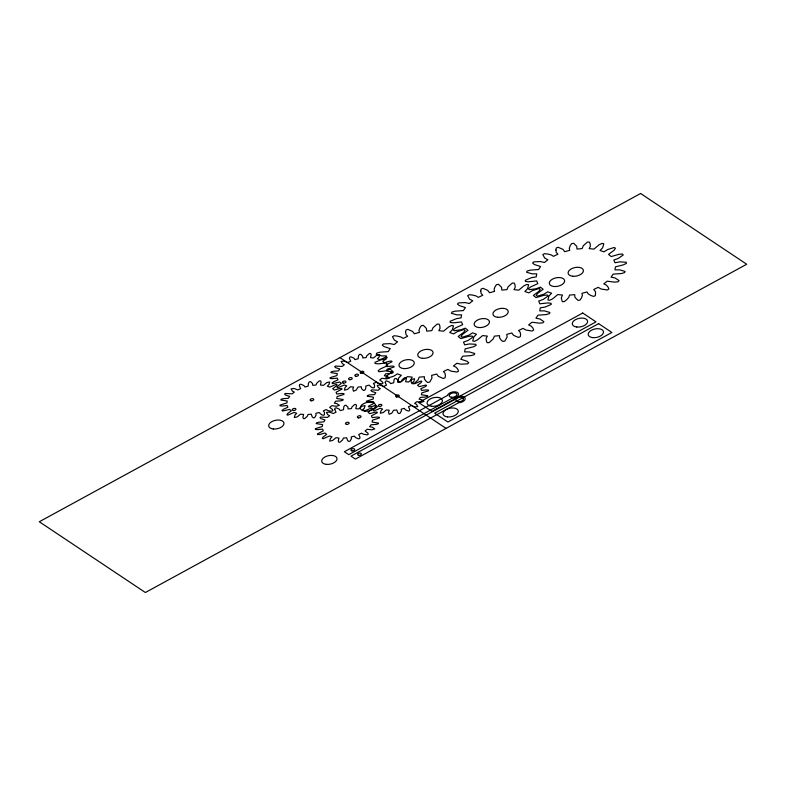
<?xml version="1.0" encoding="UTF-8"?>
<svg xmlns="http://www.w3.org/2000/svg" width="786" height="786" viewBox="0 0 786 786"><rect width="100%" height="100%" fill="white"/><g stroke="black" fill="none" stroke-linecap="round" stroke-linejoin="round"><path stroke-width="1.18" d="M339.955 357.62L446.045 428.38M299.378 385.936L300.665 388.579L297.845 389.935L294.121 388.461L291.085 388.874L292.333 391.074L294.308 392.116L292.137 393.835L285.298 393.452L284.611 394.159L285.721 395.103L289.67 396.399L288.364 398.305L283.294 398.649L281.133 399.249L280.818 400.005L287.224 401.007L286.919 402.923L279.993 405.104L280.071 405.822L282.095 406.048L287.204 405.497L287.922 407.227L283.432 409.27L281.987 410.43L282.459 411.049L289.612 409.427L291.282 410.803L287.774 413.426L286.91 414.713L287.735 415.165L294.21 412.404L296.676 413.289L295.005 414.988L294.298 417.533L297.305 416.865L300.547 414.143L303.563 414.458L302.905 417.454L303.416 418.614L304.654 418.614L307.297 416.266L308.014 414.477L311.276 414.183L312.219 416.924L313.368 417.847L314.655 417.621L316.09 415.067L315.864 413.367L319.067 412.503L321.513 414.723L323.193 415.303L324.392 414.87L324.49 412.375L323.331 410.931L326.161 409.565L328.067 410.656L331.928 411.245L332.91 410.636L332.449 409.467L329.698 407.394L331.869 405.674L336.487 406.274L339.385 405.34L336.919 403.65L334.325 403.11L335.632 401.204L340.702 400.85L342.863 400.251L343.187 399.504L336.772 398.502L337.086 396.586L344.003 394.405L343.924 393.678L341.9 393.452L336.791 394.012L336.074 392.283L342.018 389.07L341.546 388.461L339.336 388.638L334.384 390.082L332.714 388.706L336.231 386.083L337.086 384.786L336.27 384.344L329.786 387.105L327.33 386.211L328.99 384.521L329.707 381.967L326.701 382.635L323.449 385.366L320.433 385.052L321.091 382.055L320.59 380.896L319.342 380.886L316.709 383.234L315.992 385.032L312.72 385.317L312.573 383.607L310.627 381.662L309.35 381.888L308.446 383.175L308.141 386.142L304.939 387.007L303.848 385.533L300.802 384.197L299.613 384.639L299.378 385.936M334.738 409.516L336.035 412.169L333.205 413.524L329.481 412.041L326.455 412.454L327.693 414.654L329.668 415.696L327.497 417.415L320.659 417.032L319.981 417.749L321.081 418.692L325.04 419.979L323.734 421.885L318.654 422.239L316.503 422.839L316.178 423.595L322.594 424.597L322.28 426.503L315.353 428.694L315.441 429.411L317.465 429.637L322.574 429.087L323.282 430.807L317.348 434.019L317.819 434.629L320.02 434.452L324.982 433.007L326.652 434.383L323.134 437.016L322.28 438.303L323.095 438.745L329.57 435.984L332.036 436.878L330.375 438.568L329.658 441.123L332.665 440.455L335.917 437.733L338.923 438.048L338.265 441.034L338.776 442.204L340.024 442.204L342.657 439.855L343.374 438.067L346.646 437.773L347.589 440.514L348.738 441.427L350.016 441.201L351.46 438.657L351.224 436.957L354.427 436.092L355.508 437.556L358.563 438.893L359.752 438.45L359.988 437.163L358.701 434.511L361.521 433.155L363.437 434.236L367.288 434.835L368.27 434.226L367.819 433.047L365.058 430.974L367.229 429.264L371.857 429.854L374.755 428.93L372.279 427.24L369.695 426.7L370.992 424.784L376.072 424.44L378.223 423.841L378.547 423.084L372.142 422.082L372.446 420.176L379.373 417.985L379.294 417.268L377.27 417.042L372.161 417.592L371.444 415.863L377.378 412.66L376.907 412.041L374.706 412.228L369.754 413.672L368.084 412.296L371.591 409.663L372.446 408.376L371.631 407.924L365.156 410.685L362.69 409.801L364.35 408.111L365.068 405.556L362.061 406.224L358.809 408.946L355.803 408.632L356.461 405.635L355.95 404.476L354.712 404.476L352.069 406.824L351.352 408.612L348.08 408.907L347.933 407.187L345.987 405.242L344.71 405.478L343.806 406.765L343.502 409.722L340.299 410.587L339.218 409.123L336.172 407.787L334.974 408.229L334.738 409.516M349.436 358.544L350.723 361.187L347.893 362.543L344.18 361.069L341.144 361.481L342.382 363.672L344.356 364.724L342.185 366.443L335.357 366.06L334.669 366.767L335.769 367.71L339.729 369.007L338.422 370.913L333.352 371.257L331.191 371.857L330.867 372.613L337.282 373.615L336.968 375.531L330.051 377.712L330.13 378.43L332.154 378.656L337.263 378.105L337.98 379.835L333.48 381.878L332.036 383.037L332.507 383.656L339.67 382.035L341.34 383.411L337.823 386.034L336.968 387.321L337.784 387.773L344.268 385.012L346.724 385.897L345.064 387.596L344.356 390.141L347.353 389.473L350.605 386.751L353.621 387.066L352.826 388.864L353.474 391.222L356.196 390.072L358.062 387.085L361.334 386.791L361.481 388.51L363.427 390.455L364.704 390.22L365.608 388.942L365.912 385.975L369.115 385.111L371.572 387.331L373.252 387.911L374.441 387.478L374.549 384.983L373.389 383.539L376.209 382.173L378.125 383.263L381.976 383.853L382.969 383.244L382.507 382.075L379.746 380.002L381.917 378.282L386.545 378.881L389.443 377.948L386.977 376.258L384.383 375.718L385.69 373.812L390.76 373.458L392.921 372.859L393.236 372.112L386.83 371.11L387.134 369.194L394.061 367.013L393.983 366.286L391.959 366.06L386.85 366.62L386.132 364.891L392.067 361.678L391.595 361.069L389.394 361.246L384.442 362.69L382.772 361.314L386.29 358.691L387.144 357.394L386.329 356.952L379.844 359.713L377.378 358.819L379.049 357.129L379.756 354.574L376.749 355.243L373.507 357.974L370.491 357.65L371.149 354.663L370.638 353.504L369.4 353.494L366.757 355.842L366.04 357.64L362.778 357.925L362.621 356.215L360.686 354.27L359.399 354.496L358.495 355.783L358.19 358.74L354.987 359.615L353.906 358.141L350.861 356.805L349.662 357.247L349.436 358.544M385.228 382.576L386.476 385.14L383.735 386.457L380.129 385.022L377.192 385.425L378.39 387.557L380.306 388.569L378.204 390.239L371.572 389.866L370.904 390.563L371.975 391.477L375.816 392.725L374.549 394.582L369.626 394.916L367.534 395.496L367.219 396.232L373.438 397.195L373.144 399.052L366.423 401.174L366.502 401.872L368.467 402.088L373.419 401.558L374.116 403.228L368.359 406.342L368.811 406.942L370.953 406.765L375.757 405.36L377.378 406.696L373.969 409.241L373.134 410.498L373.93 410.931L380.218 408.248L382.605 409.113L380.994 410.754L380.296 413.23L383.214 412.581L386.368 409.938L389.286 410.243L388.52 411.982L389.149 414.281L391.792 413.161L393.599 410.263L396.773 409.987L397.687 412.64L398.807 413.534L400.045 413.308L401.44 410.842L401.214 409.192L404.328 408.347L405.38 409.771L408.327 411.068L409.486 410.646L409.712 409.388L408.465 406.824L411.206 405.507L414.812 406.942L417.759 406.539L416.551 404.407L414.635 403.395L416.747 401.725L421.227 402.304L424.037 401.4L421.64 399.769L419.125 399.239L420.392 397.392L425.314 397.048L427.407 396.468L427.722 395.741L421.502 394.769L421.797 392.912L428.517 390.789L428.439 390.092L426.474 389.876L421.522 390.406L420.824 388.736L425.187 386.751L426.582 385.621L426.13 385.032L419.184 386.604L417.562 385.268L420.972 382.723L421.807 381.465L421.011 381.033L414.723 383.715L412.336 382.851L413.957 381.21L414.644 378.734L411.726 379.383L408.582 382.025L405.655 381.721L406.293 378.813L405.802 377.693L404.594 377.683L402.039 379.962L401.341 381.701L398.168 381.976L398.021 380.316L396.144 378.43L394.896 378.656L394.022 379.903L393.727 382.772L390.622 383.617L389.571 382.192L386.614 380.896L385.454 381.318L385.228 382.576M405.576 332.085L406.018 334.541L407.62 336.261L403.149 338.402L400.939 336.988L397.284 336.074L394.051 335.76L392.489 336.722L394.454 340.2L397.569 341.841L394.14 344.553L390.111 343.629L383.352 343.954L382.271 345.083L384.01 346.567L390.259 348.611L388.196 351.617L380.188 352.167L376.779 353.111L376.278 354.309L381.721 355.911L386.398 355.891L385.906 358.907L381.102 359.733L374.971 362.356L375.099 363.496L378.302 363.849L386.358 362.975L387.498 365.706L380.404 368.929L378.115 370.766L378.862 371.739L385.72 370.854L390.161 369.174L392.804 371.346L387.252 375.492L385.897 377.535L387.193 378.243L393.757 376.18L397.421 373.881L401.312 375.286L398.679 377.958L397.559 381.986L399.268 382.36L402.304 380.925L407.433 376.632L412.188 377.123L411.029 379.343L411.147 381.858L411.952 383.686L413.917 383.696L418.073 379.982L419.213 377.152L424.371 376.7L424.371 378.852L425.865 381.023L427.682 382.477L429.696 382.114L431.976 378.095L431.602 375.403L436.662 374.038L438.372 376.356L443.186 378.469L445.072 377.771L445.436 375.728L445.004 373.271L443.402 371.552L447.863 369.41L450.879 371.11L456.971 372.053L458.523 371.09L457.806 369.233L456.027 367.17L453.453 365.971L456.882 363.26L460.901 364.183L467.67 363.859L468.751 362.729L467.012 361.246L460.763 359.202L462.826 356.196L470.834 355.645L474.243 354.702L474.744 353.504L469.301 351.902L464.624 351.922L465.115 348.905L473.054 346.921L476.051 345.457L475.923 344.317L469.448 343.944L464.654 344.838L463.524 342.106L468.014 340.485L472.907 337.047L472.16 336.074L468.682 336.359L460.861 338.638L458.218 336.467L463.769 332.321L465.125 330.277L463.828 329.57L457.265 331.633L453.601 333.932L449.71 332.527L452.333 329.855L453.463 325.826L451.754 325.453L448.718 326.888L443.589 331.181L438.834 330.69L439.993 328.469L439.865 325.964L439.069 324.127L437.104 324.117L432.948 327.831L431.809 330.66L426.651 331.112L426.405 328.41L423.34 325.345L421.325 325.699L419.891 327.733L418.948 330.336L419.41 332.409L414.36 333.775L412.64 331.456L407.836 329.354L405.949 330.041L405.576 332.085M480.747 291.056L481.179 293.512L482.781 295.231L478.32 297.373L476.1 295.949L472.445 295.045L469.213 294.73L467.66 295.683L469.615 299.161L472.73 300.812L469.301 303.524L465.283 302.59L458.513 302.915L457.432 304.044L459.181 305.538L465.42 307.572L463.357 310.588L455.349 311.138L451.94 312.081L451.439 313.27L456.892 314.872L461.559 314.852L461.068 317.878L456.273 318.694L450.132 321.327L450.26 322.457L453.463 322.82L461.529 321.946L462.659 324.667L455.566 327.89L453.276 329.737L454.023 330.71L460.881 329.815L465.322 328.145L467.965 330.317L462.414 334.463L461.068 336.496L462.355 337.204L468.928 335.15L472.583 332.842L476.473 334.247L473.85 336.929L472.72 340.947L474.43 341.33L477.466 339.896L482.594 335.593L487.349 336.094L486.19 338.304L486.318 340.819L487.124 342.657L489.079 342.657L493.244 338.953L494.374 336.123L499.532 335.661L499.542 337.813L501.026 339.994L502.844 341.438L504.858 341.075L507.137 337.056L506.773 334.374L511.833 332.999L513.543 335.327L518.347 337.43L520.234 336.732L520.607 334.698L520.175 332.242L518.573 330.513L523.034 328.371L526.05 330.081L532.132 331.014L533.694 330.061L532.967 328.204L531.189 326.141L528.614 324.932L532.043 322.221L539.343 323.164L542.831 322.83L543.922 321.7L540.021 319.028L535.924 318.173L537.988 315.157L545.995 314.606L549.404 313.663L549.905 312.474L544.462 310.873L539.785 310.892L540.277 307.876L545.081 307.051L551.212 304.428L551.084 303.288L547.891 302.924L539.825 303.809L538.695 301.077L543.185 299.456L548.068 296.008L547.321 295.045L543.843 295.33L536.023 297.609L533.38 295.428L538.931 291.282L540.287 289.248L539 288.541L532.427 290.604L528.762 292.903L524.871 291.498L527.504 288.826L528.624 284.797L526.915 284.424L523.879 285.849L518.75 290.152L513.995 289.651L515.154 287.44L515.036 284.925L514.231 283.098L512.266 283.088L508.11 286.792L506.97 289.621L501.812 290.083L501.576 287.371L498.511 284.306L496.487 284.67L495.062 286.694L494.109 289.307L494.581 291.37L489.521 292.746L487.811 290.417L482.997 288.315L481.111 289.012L480.747 291.056M555.908 250.017L556.341 252.473L557.942 254.192L553.482 256.344L551.261 254.919L547.606 254.006L544.384 253.691L542.821 254.654L544.786 258.132L547.891 259.773L544.462 262.485L540.444 261.561L533.674 261.885L532.594 263.015L534.342 264.499L540.581 266.542L538.528 269.549L530.511 270.099L527.101 271.052L526.6 272.241L532.053 273.842L536.72 273.823L536.239 276.839L531.434 277.664L525.303 280.288L525.431 281.427L528.624 281.781L536.691 280.907L537.821 283.638L530.727 286.861L528.447 288.698L529.184 289.67L536.042 288.786L540.493 287.106L543.126 289.277L537.575 293.424L536.229 295.467L537.516 296.175L544.089 294.111L547.754 291.812L551.634 293.217L549.011 295.89L547.891 299.918L549.591 300.291L552.627 298.857L557.755 294.563L562.521 295.064L561.263 297.894L562.285 301.618L564.24 301.627L566.588 299.81L568.828 297.305L569.536 295.084L574.704 294.632L574.939 297.344L578.005 300.409L580.029 300.046L581.453 298.012L582.406 295.408L581.935 293.335L586.995 291.97L588.164 293.846L590.866 295.467L593.518 296.401L595.395 295.703L595.562 291.763L593.735 289.484L598.195 287.342L601.211 289.051L607.293 289.985L608.855 289.022L608.128 287.175L606.36 285.102L603.776 283.903L607.205 281.192L614.505 282.125L617.993 281.791L619.083 280.661L615.183 277.998L611.095 277.144L613.149 274.127L621.166 273.577L624.575 272.634L625.076 271.435L619.623 269.844L614.957 269.853L615.438 266.837L623.386 264.853L626.373 263.389L626.245 262.259L619.781 261.876L614.986 262.77L613.856 260.038L618.346 258.427L623.229 254.978L622.483 254.006L619.004 254.291L611.184 256.57L608.551 254.399L614.092 250.253L615.448 248.209L614.161 247.502L607.588 249.565L603.923 251.864L600.032 250.459L602.665 247.786L603.786 243.758L602.076 243.385L599.05 244.819L593.921 249.113L589.156 248.622L590.315 246.401L590.198 243.896L589.392 242.059L587.437 242.049L583.271 245.763L582.141 248.592L576.973 249.044L576.737 246.342L573.672 243.277L571.648 243.631L570.223 245.664L569.27 248.268L569.742 250.341L564.682 251.707L562.972 249.388L558.158 247.285L556.282 247.973L555.908 250.017M640.61 193.484L39.3 521.757L145.39 592.516L746.7 264.243L640.61 193.484M582.711 313.025L418.712 402.55L431.976 411.402L595.975 321.867L582.711 313.025M447.598 395.368L344.356 451.724L348.778 454.672L452.019 398.315A5.6 3.105 -11.8 0 0 458.484 394.847A5.6 3.105 -11.8 0 0 453.954 391.821A5.6 3.105 -11.8 0 0 447.598 395.368M454.229 399.789L350.988 456.145L355.41 459.093L458.651 402.737A5.6 3.105 -11.8 0 0 465.115 399.268A5.6 3.105 -11.8 0 0 460.586 396.252A5.6 3.105 -11.8 0 0 454.229 399.789M598.627 323.635L434.629 413.171L447.892 422.013L611.881 332.478L598.627 323.635M349.691 379.707A1.847 1.022 -11.8 0 0 352.226 378.272A1.847 1.022 -11.8 0 0 349.328 377.968A1.847 1.022 -11.8 0 0 349.691 379.707M572.709 276.24A7.781 4.313 -11.8 0 0 583.369 270.197A7.781 4.313 -11.8 0 0 571.186 268.92A7.781 4.313 -11.8 0 0 572.709 276.24M553.914 286.497A7.781 4.313 -11.8 0 0 564.584 280.455A7.781 4.313 -11.8 0 0 552.391 279.177A7.781 4.313 -11.8 0 0 553.914 286.497M497.548 317.269A7.781 4.313 -11.8 0 0 508.208 311.227A7.781 4.313 -11.8 0 0 496.025 309.949A7.781 4.313 -11.8 0 0 497.548 317.269M478.753 327.526A7.781 4.313 -11.8 0 0 489.413 321.484A7.781 4.313 -11.8 0 0 477.23 320.207A7.781 4.313 -11.8 0 0 478.753 327.526M403.591 368.565A7.781 4.313 -11.8 0 0 414.251 362.523A7.781 4.313 -11.8 0 0 402.068 361.246A7.781 4.313 -11.8 0 0 403.591 368.565M422.377 358.308A7.781 4.313 -11.8 0 0 433.047 352.266A7.781 4.313 -11.8 0 0 420.864 350.988A7.781 4.313 -11.8 0 0 422.377 358.308M364.9 411.137A7.781 4.313 -11.8 0 0 375.561 405.085A7.781 4.313 -11.8 0 0 363.378 403.808A7.781 4.313 -11.8 0 0 364.9 411.137M326.328 464.359A7.781 4.313 -11.8 0 0 336.988 458.317A7.781 4.313 -11.8 0 0 324.805 457.039A7.781 4.313 -11.8 0 0 326.328 464.359M273.282 428.979A7.781 4.313 -11.8 0 0 283.942 422.937A7.781 4.313 -11.8 0 0 271.76 421.66A7.781 4.313 -11.8 0 0 273.282 428.979M576.728 327.015A7.781 4.313 -11.8 0 0 587.584 321.091A7.781 4.313 -11.8 0 0 575.529 319.627A7.781 4.313 -11.8 0 0 576.728 327.015M431.524 406.283A7.781 4.313 -11.8 0 0 442.371 400.359A7.781 4.313 -11.8 0 0 430.315 398.895A7.781 4.313 -11.8 0 0 431.524 406.283M592.644 337.626A7.781 4.313 -11.8 0 0 603.491 331.702A7.781 4.313 -11.8 0 0 591.436 330.238A7.781 4.313 -11.8 0 0 592.644 337.626M447.44 416.894A7.781 4.313 -11.8 0 0 458.287 410.97A7.781 4.313 -11.8 0 0 446.232 409.516A7.781 4.313 -11.8 0 0 447.44 416.894M352.03 450.889A1.945 1.081 -11.8 0 0 354.741 449.405A1.945 1.081 -11.8 0 0 351.725 449.042A1.945 1.081 -11.8 0 0 352.03 450.889M358.622 455.3A1.945 1.081 -11.8 0 0 361.373 453.856A1.945 1.081 -11.8 0 0 358.396 453.443A1.945 1.081 -11.8 0 0 358.622 455.3M457.943 401.685A3.891 2.162 -11.8 0 0 463.514 398.826A3.891 2.162 -11.8 0 0 457.599 397.952A3.891 2.162 -11.8 0 0 457.943 401.685M451.311 397.264A3.891 2.162 -11.8 0 0 456.882 394.405A3.891 2.162 -11.8 0 0 450.968 393.531A3.891 2.162 -11.8 0 0 451.311 397.264M379.402 406.431A1.788 0.992 -11.8 0 0 381.858 405.036A1.788 0.992 -11.8 0 0 379.049 404.741A1.788 0.992 -11.8 0 0 379.402 406.431M396.714 396.979A1.788 0.992 -11.8 0 0 399.17 395.584A1.788 0.992 -11.8 0 0 396.37 395.289A1.788 0.992 -11.8 0 0 396.714 396.979M293.375 410.518A1.847 1.022 -11.8 0 0 295.909 409.084A1.847 1.022 -11.8 0 0 293.011 408.779A1.847 1.022 -11.8 0 0 293.375 410.518M311.227 400.772A1.847 1.022 -11.8 0 0 313.761 399.337A1.847 1.022 -11.8 0 0 310.863 399.033A1.847 1.022 -11.8 0 0 311.227 400.772M343.423 383.126A1.847 1.022 -11.8 0 0 345.958 381.691A1.847 1.022 -11.8 0 0 343.069 381.387A1.847 1.022 -11.8 0 0 343.423 383.126M361.275 373.379A1.847 1.022 -11.8 0 0 363.81 371.945A1.847 1.022 -11.8 0 0 360.921 371.64A1.847 1.022 -11.8 0 0 361.275 373.379M358.485 417.877A1.867 1.032 -11.8 0 0 361.039 416.423A1.867 1.032 -11.8 0 0 358.121 416.118A1.867 1.032 -11.8 0 0 358.485 417.877M346.577 424.371A1.867 1.032 -11.8 0 0 349.131 422.927A1.867 1.032 -11.8 0 0 346.213 422.622A1.867 1.032 -11.8 0 0 346.577 424.371M355.95 376.288A1.847 1.022 -11.8 0 0 358.485 374.853A1.847 1.022 -11.8 0 0 355.596 374.549A1.847 1.022 -11.8 0 0 355.95 376.288"/></g></svg>
